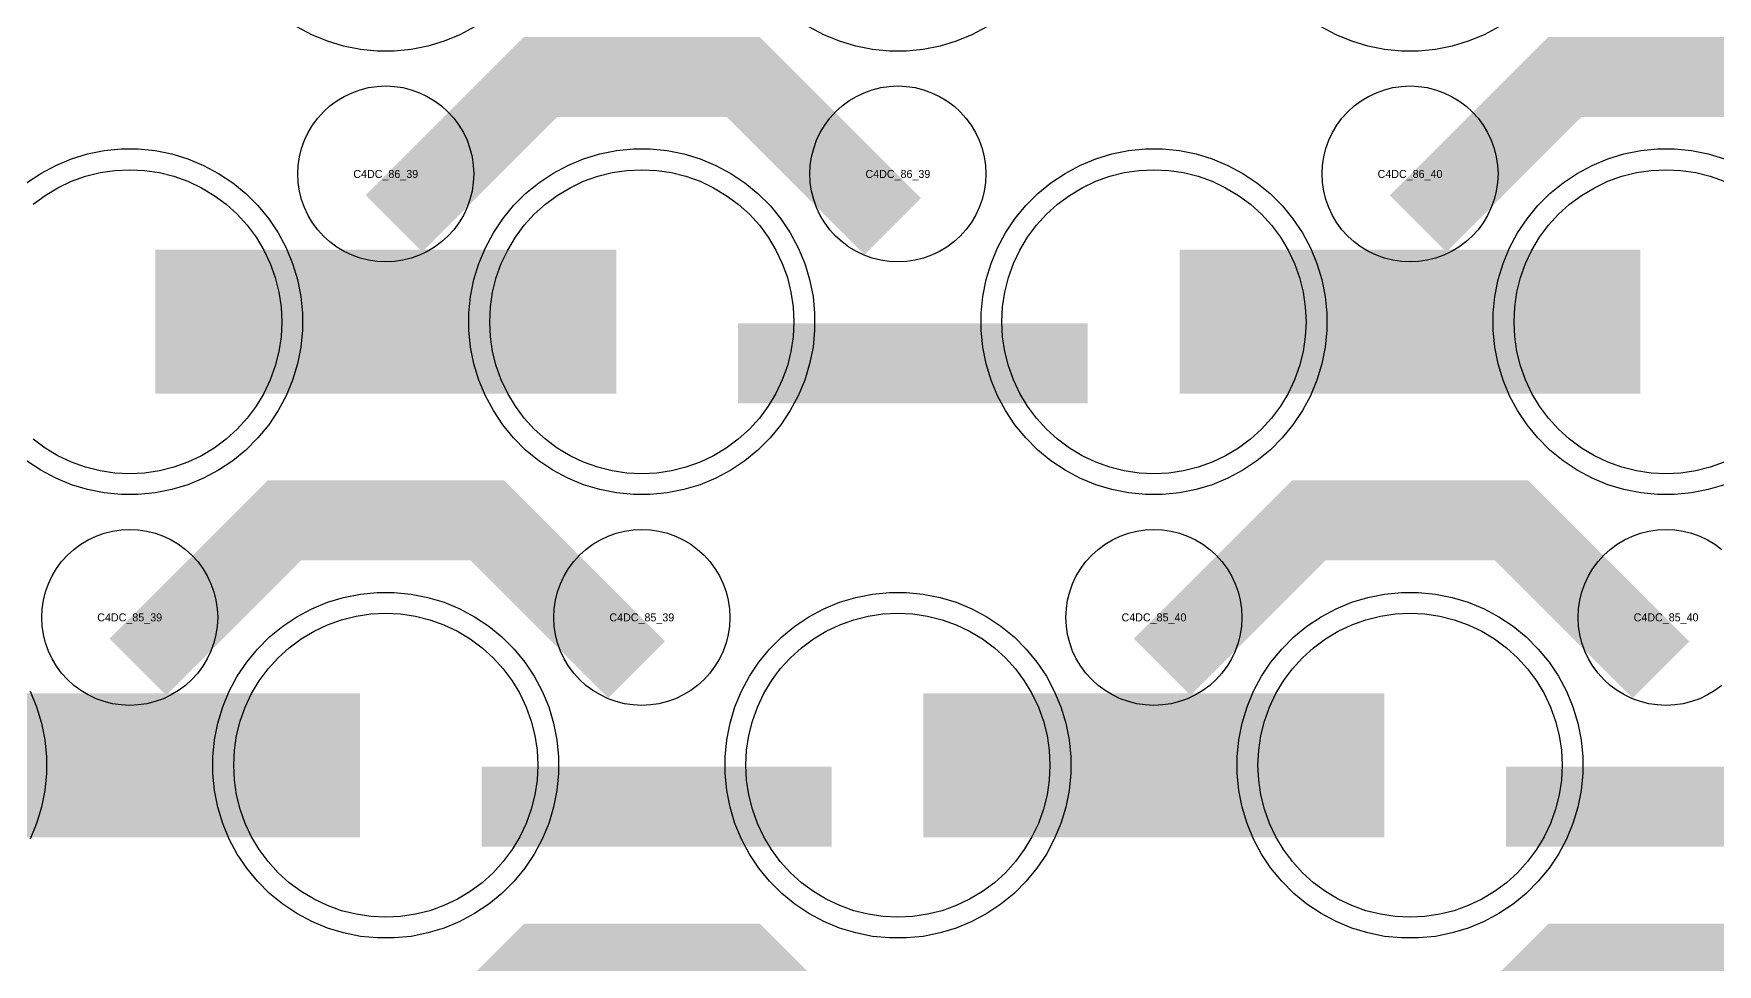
# Model space of a CAD drawing. Extents: x -11880 to 11880, y -14992 to 14992.
# Drawn here: x 450 to 976, y -3124 to -2833 of the extents above; entities that cross this region are included whole.
import ezdxf
from ezdxf.enums import TextEntityAlignment as Align

# ---------------------------------------------------------------- set-up
doc = ezdxf.new("R2010")
doc.units = 0
doc.header["$MEASUREMENT"] = 0
for name, color, linetype in [('GDS_775_DT_237', 138, 'CONTINUOUS'), ('RDL1_FS', 34, 'CONTINUOUS'), ('RDL_BS', 160, 'CONTINUOUS')]:
    doc.layers.add(name, color=color, linetype=linetype)

msp = doc.modelspace()

# ---------------------------------------------------------------- linework, layer by layer
at = {"layer": 'RDL1_FS'}
for points in [[(449.86, -2886.331), (453.605, -2883.553), (457.605, -2881.155), (461.819, -2879.163), (466.209, -2877.591), (470.732, -2876.459), (475.343, -2875.775), (480, -2875.546), (484.657, -2875.775), (489.268, -2876.459), (493.791, -2877.591), (498.181, -2879.163), (502.395, -2881.155), (506.395, -2883.553), (510.14, -2886.331), (513.594, -2889.461), (516.724, -2892.915), (519.502, -2896.66), (521.9, -2900.66), (523.892, -2904.874), (525.464, -2909.264), (526.596, -2913.787), (527.28, -2918.398), (527.509, -2923.055), (527.28, -2927.712), (526.596, -2932.323), (525.464, -2936.846), (523.892, -2941.236), (521.9, -2945.45), (519.502, -2949.45), (516.724, -2953.195), (513.594, -2956.649), (510.14, -2959.779), (506.395, -2962.557), (502.395, -2964.955), (498.181, -2966.947), (493.791, -2968.519), (489.268, -2969.651), (484.657, -2970.335), (480, -2970.564), (475.343, -2970.335), (470.732, -2969.651), (466.209, -2968.519), (461.819, -2966.947), (457.605, -2964.955), (453.605, -2962.557), (449.86, -2959.779)], [(978.181, -2966.947), (973.791, -2968.519), (969.268, -2969.651), (964.657, -2970.335), (960, -2970.564), (955.343, -2970.335), (950.732, -2969.651), (946.209, -2968.519), (941.819, -2966.947), (937.605, -2964.955), (933.605, -2962.557), (929.86, -2959.779), (926.406, -2956.649), (923.276, -2953.195), (920.498, -2949.45), (918.1, -2945.45), (916.108, -2941.236), (914.536, -2936.846), (913.404, -2932.323), (912.72, -2927.712), (912.491, -2923.055), (912.72, -2918.398), (913.404, -2913.787), (914.536, -2909.264), (916.108, -2904.874), (918.1, -2900.66), (920.498, -2896.66), (923.276, -2892.915), (926.406, -2889.461), (929.86, -2886.331), (933.605, -2883.553), (937.605, -2881.155), (941.819, -2879.163), (946.209, -2877.591), (950.732, -2876.459), (955.343, -2875.775), (960, -2875.546), (964.657, -2875.775), (969.268, -2876.459), (973.791, -2877.591), (978.181, -2879.163)]]:
    msp.add_lwpolyline(points, dxfattribs=at)
for points in [[(640, -2970.564), (635.343, -2970.335), (630.732, -2969.651), (626.209, -2968.519), (621.819, -2966.947), (617.605, -2964.955), (613.605, -2962.557), (609.86, -2959.779), (606.406, -2956.649), (603.276, -2953.195), (600.498, -2949.45), (598.1, -2945.45), (596.108, -2941.236), (594.536, -2936.846), (593.404, -2932.323), (592.72, -2927.712), (592.491, -2923.055), (592.72, -2918.398), (593.404, -2913.787), (594.536, -2909.264), (596.108, -2904.874), (598.1, -2900.66), (600.498, -2896.66), (603.276, -2892.915), (606.406, -2889.461), (609.86, -2886.331), (613.605, -2883.553), (617.605, -2881.155), (621.819, -2879.163), (626.209, -2877.591), (630.732, -2876.459), (635.343, -2875.775), (640, -2875.546), (644.657, -2875.775), (649.268, -2876.459), (653.791, -2877.591), (658.181, -2879.163), (662.395, -2881.155), (666.395, -2883.553), (670.14, -2886.331), (673.594, -2889.461), (676.724, -2892.915), (679.502, -2896.66), (681.9, -2900.66), (683.892, -2904.874), (685.464, -2909.264), (686.596, -2913.787), (687.28, -2918.398), (687.509, -2923.055), (687.28, -2927.712), (686.596, -2932.323), (685.464, -2936.846), (683.892, -2941.236), (681.9, -2945.45), (679.502, -2949.45), (676.724, -2953.195), (673.594, -2956.649), (670.14, -2959.779), (666.395, -2962.557), (662.395, -2964.955), (658.181, -2966.947), (653.791, -2968.519), (649.268, -2969.651), (644.657, -2970.335)], [(800, -2970.564), (795.343, -2970.335), (790.732, -2969.651), (786.209, -2968.519), (781.819, -2966.947), (777.605, -2964.955), (773.605, -2962.557), (769.86, -2959.779), (766.406, -2956.649), (763.276, -2953.195), (760.498, -2949.45), (758.1, -2945.45), (756.108, -2941.236), (754.536, -2936.846), (753.404, -2932.323), (752.72, -2927.712), (752.491, -2923.055), (752.72, -2918.398), (753.404, -2913.787), (754.536, -2909.264), (756.108, -2904.874), (758.1, -2900.66), (760.498, -2896.66), (763.276, -2892.915), (766.406, -2889.461), (769.86, -2886.331), (773.605, -2883.553), (777.605, -2881.155), (781.819, -2879.163), (786.209, -2877.591), (790.732, -2876.459), (795.343, -2875.775), (800, -2875.546), (804.657, -2875.775), (809.268, -2876.459), (813.791, -2877.591), (818.181, -2879.163), (822.395, -2881.155), (826.395, -2883.553), (830.14, -2886.331), (833.594, -2889.461), (836.724, -2892.915), (839.502, -2896.66), (841.9, -2900.66), (843.892, -2904.874), (845.464, -2909.264), (846.596, -2913.787), (847.28, -2918.398), (847.509, -2923.055), (847.28, -2927.712), (846.596, -2932.323), (845.464, -2936.846), (843.892, -2941.236), (841.9, -2945.45), (839.502, -2949.45), (836.724, -2953.195), (833.594, -2956.649), (830.14, -2959.779), (826.395, -2962.557), (822.395, -2964.955), (818.181, -2966.947), (813.791, -2968.519), (809.268, -2969.651), (804.657, -2970.335)], [(560, -3109.129), (555.343, -3108.9), (550.732, -3108.216), (546.209, -3107.084), (541.819, -3105.512), (537.605, -3103.52), (533.605, -3101.122), (529.86, -3098.344), (526.406, -3095.214), (523.276, -3091.76), (520.498, -3088.015), (518.1, -3084.015), (516.108, -3079.801), (514.536, -3075.411), (513.404, -3070.888), (512.72, -3066.277), (512.491, -3061.62), (512.72, -3056.963), (513.404, -3052.352), (514.536, -3047.829), (516.108, -3043.439), (518.1, -3039.225), (520.498, -3035.225), (523.276, -3031.48), (526.406, -3028.026), (529.86, -3024.896), (533.605, -3022.118), (537.605, -3019.72), (541.819, -3017.728), (546.209, -3016.156), (550.732, -3015.024), (555.343, -3014.34), (560, -3014.111), (564.657, -3014.34), (569.268, -3015.024), (573.791, -3016.156), (578.181, -3017.728), (582.395, -3019.72), (586.395, -3022.118), (590.14, -3024.896), (593.594, -3028.026), (596.724, -3031.48), (599.502, -3035.225), (601.9, -3039.225), (603.892, -3043.439), (605.464, -3047.829), (606.596, -3052.352), (607.28, -3056.963), (607.509, -3061.62), (607.28, -3066.277), (606.596, -3070.888), (605.464, -3075.411), (603.892, -3079.801), (601.9, -3084.015), (599.502, -3088.015), (596.724, -3091.76), (593.594, -3095.214), (590.14, -3098.344), (586.395, -3101.122), (582.395, -3103.52), (578.181, -3105.512), (573.791, -3107.084), (569.268, -3108.216), (564.657, -3108.9)], [(720, -3109.129), (715.343, -3108.9), (710.732, -3108.216), (706.209, -3107.084), (701.819, -3105.512), (697.605, -3103.52), (693.605, -3101.122), (689.86, -3098.344), (686.406, -3095.214), (683.276, -3091.76), (680.498, -3088.015), (678.1, -3084.015), (676.108, -3079.801), (674.536, -3075.411), (673.404, -3070.888), (672.72, -3066.277), (672.491, -3061.62), (672.72, -3056.963), (673.404, -3052.352), (674.536, -3047.829), (676.108, -3043.439), (678.1, -3039.225), (680.498, -3035.225), (683.276, -3031.48), (686.406, -3028.026), (689.86, -3024.896), (693.605, -3022.118), (697.605, -3019.72), (701.819, -3017.728), (706.209, -3016.156), (710.732, -3015.024), (715.343, -3014.34), (720, -3014.111), (724.657, -3014.34), (729.268, -3015.024), (733.791, -3016.156), (738.181, -3017.728), (742.395, -3019.72), (746.395, -3022.118), (750.14, -3024.896), (753.594, -3028.026), (756.724, -3031.48), (759.502, -3035.225), (761.9, -3039.225), (763.892, -3043.439), (765.464, -3047.829), (766.596, -3052.352), (767.28, -3056.963), (767.509, -3061.62), (767.28, -3066.277), (766.596, -3070.888), (765.464, -3075.411), (763.892, -3079.801), (761.9, -3084.015), (759.502, -3088.015), (756.724, -3091.76), (753.594, -3095.214), (750.14, -3098.344), (746.395, -3101.122), (742.395, -3103.52), (738.181, -3105.512), (733.791, -3107.084), (729.268, -3108.216), (724.657, -3108.9)], [(880, -3109.129), (875.343, -3108.9), (870.732, -3108.216), (866.209, -3107.084), (861.819, -3105.512), (857.605, -3103.52), (853.605, -3101.122), (849.86, -3098.344), (846.406, -3095.214), (843.276, -3091.76), (840.498, -3088.015), (838.1, -3084.015), (836.108, -3079.801), (834.536, -3075.411), (833.404, -3070.888), (832.72, -3066.277), (832.491, -3061.62), (832.72, -3056.963), (833.404, -3052.352), (834.536, -3047.829), (836.108, -3043.439), (838.1, -3039.225), (840.498, -3035.225), (843.276, -3031.48), (846.406, -3028.026), (849.86, -3024.896), (853.605, -3022.118), (857.605, -3019.72), (861.819, -3017.728), (866.209, -3016.156), (870.732, -3015.024), (875.343, -3014.34), (880, -3014.111), (884.657, -3014.34), (889.268, -3015.024), (893.791, -3016.156), (898.181, -3017.728), (902.395, -3019.72), (906.395, -3022.118), (910.14, -3024.896), (913.594, -3028.026), (916.724, -3031.48), (919.502, -3035.225), (921.9, -3039.225), (923.892, -3043.439), (925.464, -3047.829), (926.596, -3052.352), (927.28, -3056.963), (927.509, -3061.62), (927.28, -3066.277), (926.596, -3070.888), (925.464, -3075.411), (923.892, -3079.801), (921.9, -3084.015), (919.502, -3088.015), (916.724, -3091.76), (913.594, -3095.214), (910.14, -3098.344), (906.395, -3101.122), (902.395, -3103.52), (898.181, -3105.512), (893.791, -3107.084), (889.268, -3108.216), (884.657, -3108.9)]]:
    msp.add_lwpolyline(points, close=True, dxfattribs=at)
for points in [[(488.002, -2923.055, 45, 45, 0), (560.002, -2923.055, 45, 45, 0)], [(560.002, -2923.055, 45, 45, 0), (632.002, -2923.055, 45, 45, 0)], [(808.002, -2923.055, 45, 45, 0), (880.002, -2923.055, 45, 45, 0)], [(880.002, -2923.055, 45, 45, 0), (952.002, -2923.055, 45, 45, 0)], [(408.002, -3061.62, 45, 45, 0), (480.002, -3061.62, 45, 45, 0)], [(480.002, -3061.62, 45, 45, 0), (552.002, -3061.62, 45, 45, 0)], [(728.002, -3061.62, 45, 45, 0), (800.002, -3061.62, 45, 45, 0)], [(800.002, -3061.62, 45, 45, 0), (872.002, -3061.62, 45, 45, 0)]]:
    msp.add_lwpolyline(points, format="xyseb", dxfattribs=at)
at = {"layer": 'RDL_BS', "color": 11, "true_color": 0xf27172}
for points in [[(587.777, -2830.873), (583.115, -2833.365), (578.205, -2835.396), (573.165, -2836.927), (567.938, -2837.973), (562.644, -2838.49), (557.356, -2838.49), (552.062, -2837.973), (546.835, -2836.927), (541.795, -2835.396), (536.885, -2833.365), (532.223, -2830.873)], [(747.777, -2830.873), (743.115, -2833.365), (738.205, -2835.396), (733.165, -2836.927), (727.938, -2837.973), (722.644, -2838.49), (717.356, -2838.49), (712.062, -2837.973), (706.835, -2836.927), (701.795, -2835.396), (696.885, -2833.365), (692.223, -2830.873)], [(907.777, -2830.873), (903.115, -2833.365), (898.205, -2835.396), (893.165, -2836.927), (887.938, -2837.973), (882.644, -2838.49), (877.356, -2838.49), (872.062, -2837.973), (866.835, -2836.927), (861.795, -2835.396), (856.885, -2833.365), (852.223, -2830.873)]]:
    msp.add_lwpolyline(points, dxfattribs=at)
at = {"layer": 'RDL_BS'}
for points in [[(562.562, -2892.369, 25, 25, 0), (608.377, -2846.554, 25, 25, 0), (641.93, -2846.554, 25, 25, 0)], [(718.401, -2893.268, 25, 25, 0), (671.687, -2846.554, 25, 25, 0), (641.929, -2846.554, 25, 25, 0)], [(882.562, -2892.369, 25, 25, 0), (928.377, -2846.554, 25, 25, 0), (961.93, -2846.554, 25, 25, 0)], [(1038.401, -2893.268, 25, 25, 0), (991.687, -2846.554, 25, 25, 0), (961.929, -2846.554, 25, 25, 0)], [(670.016, -2936.068, 25, 25, 0), (779.281, -2936.068, 25, 25, 0)], [(482.562, -3030.934, 25, 25, 0), (528.377, -2985.119, 25, 25, 0), (561.93, -2985.119, 25, 25, 0)], [(638.401, -3031.833, 25, 25, 0), (591.687, -2985.119, 25, 25, 0), (561.929, -2985.119, 25, 25, 0)], [(802.562, -3030.934, 25, 25, 0), (848.377, -2985.119, 25, 25, 0), (881.93, -2985.119, 25, 25, 0)], [(958.401, -3031.833, 25, 25, 0), (911.687, -2985.119, 25, 25, 0), (881.929, -2985.119, 25, 25, 0)], [(590.016, -3074.633, 25, 25, 0), (699.281, -3074.633, 25, 25, 0)], [(910.016, -3074.633, 25, 25, 0), (1019.281, -3074.633, 25, 25, 0)], [(562.562, -3169.499, 25, 25, 0), (608.377, -3123.684, 25, 25, 0), (641.93, -3123.684, 25, 25, 0)], [(718.401, -3170.398, 25, 25, 0), (671.687, -3123.684, 25, 25, 0), (641.929, -3123.684, 25, 25, 0)], [(882.562, -3169.499, 25, 25, 0), (928.377, -3123.684, 25, 25, 0), (961.93, -3123.684, 25, 25, 0)], [(1038.401, -3170.398, 25, 25, 0), (991.687, -3123.684, 25, 25, 0), (961.929, -3123.684, 25, 25, 0)]]:
    msp.add_lwpolyline(points, format="xyseb", dxfattribs=at)
for points in [[(560, -2904.361), (557.307, -2904.229), (554.635, -2903.833), (552.016, -2903.176), (549.481, -2902.269), (547.044, -2901.117), (544.72, -2899.724), (542.557, -2898.121), (540.558, -2896.309), (538.746, -2894.31), (537.143, -2892.147), (535.75, -2889.823), (534.598, -2887.386), (533.691, -2884.851), (533.034, -2882.232), (532.638, -2879.56), (532.506, -2876.867), (532.638, -2874.174), (533.034, -2871.502), (533.691, -2868.883), (534.598, -2866.348), (535.75, -2863.911), (537.143, -2861.587), (538.746, -2859.424), (540.558, -2857.425), (542.557, -2855.613), (544.72, -2854.01), (547.044, -2852.617), (549.481, -2851.465), (552.016, -2850.558), (554.635, -2849.901), (557.307, -2849.505), (560, -2849.373), (562.693, -2849.505), (565.365, -2849.901), (567.984, -2850.558), (570.519, -2851.465), (572.956, -2852.617), (575.28, -2854.01), (577.443, -2855.613), (579.442, -2857.425), (581.254, -2859.424), (582.857, -2861.587), (584.25, -2863.911), (585.402, -2866.348), (586.309, -2868.883), (586.966, -2871.502), (587.362, -2874.174), (587.494, -2876.867), (587.362, -2879.56), (586.966, -2882.232), (586.309, -2884.851), (585.402, -2887.386), (584.25, -2889.823), (582.857, -2892.147), (581.254, -2894.31), (579.442, -2896.309), (577.443, -2898.121), (575.28, -2899.724), (572.956, -2901.117), (570.519, -2902.269), (567.984, -2903.176), (565.365, -2903.833), (562.693, -2904.229)], [(720, -2904.361), (717.307, -2904.229), (714.635, -2903.833), (712.016, -2903.176), (709.481, -2902.269), (707.044, -2901.117), (704.72, -2899.724), (702.557, -2898.121), (700.558, -2896.309), (698.746, -2894.31), (697.143, -2892.147), (695.75, -2889.823), (694.598, -2887.386), (693.691, -2884.851), (693.034, -2882.232), (692.638, -2879.56), (692.506, -2876.867), (692.638, -2874.174), (693.034, -2871.502), (693.691, -2868.883), (694.598, -2866.348), (695.75, -2863.911), (697.143, -2861.587), (698.746, -2859.424), (700.558, -2857.425), (702.557, -2855.613), (704.72, -2854.01), (707.044, -2852.617), (709.481, -2851.465), (712.016, -2850.558), (714.635, -2849.901), (717.307, -2849.505), (720, -2849.373), (722.693, -2849.505), (725.365, -2849.901), (727.984, -2850.558), (730.519, -2851.465), (732.956, -2852.617), (735.28, -2854.01), (737.443, -2855.613), (739.442, -2857.425), (741.254, -2859.424), (742.857, -2861.587), (744.25, -2863.911), (745.402, -2866.348), (746.309, -2868.883), (746.966, -2871.502), (747.362, -2874.174), (747.494, -2876.867), (747.362, -2879.56), (746.966, -2882.232), (746.309, -2884.851), (745.402, -2887.386), (744.25, -2889.823), (742.857, -2892.147), (741.254, -2894.31), (739.442, -2896.309), (737.443, -2898.121), (735.28, -2899.724), (732.956, -2901.117), (730.519, -2902.269), (727.984, -2903.176), (725.365, -2903.833), (722.693, -2904.229)], [(880, -2904.361), (877.307, -2904.229), (874.635, -2903.833), (872.016, -2903.176), (869.481, -2902.269), (867.044, -2901.117), (864.72, -2899.724), (862.557, -2898.121), (860.558, -2896.309), (858.746, -2894.31), (857.143, -2892.147), (855.75, -2889.823), (854.598, -2887.386), (853.691, -2884.851), (853.034, -2882.232), (852.638, -2879.56), (852.506, -2876.867), (852.638, -2874.174), (853.034, -2871.502), (853.691, -2868.883), (854.598, -2866.348), (855.75, -2863.911), (857.143, -2861.587), (858.746, -2859.424), (860.558, -2857.425), (862.557, -2855.613), (864.72, -2854.01), (867.044, -2852.617), (869.481, -2851.465), (872.016, -2850.558), (874.635, -2849.901), (877.307, -2849.505), (880, -2849.373), (882.693, -2849.505), (885.365, -2849.901), (887.984, -2850.558), (890.519, -2851.465), (892.956, -2852.617), (895.28, -2854.01), (897.443, -2855.613), (899.442, -2857.425), (901.254, -2859.424), (902.857, -2861.587), (904.25, -2863.911), (905.402, -2866.348), (906.309, -2868.883), (906.966, -2871.502), (907.362, -2874.174), (907.494, -2876.867), (907.362, -2879.56), (906.966, -2882.232), (906.309, -2884.851), (905.402, -2887.386), (904.25, -2889.823), (902.857, -2892.147), (901.254, -2894.31), (899.442, -2896.309), (897.443, -2898.121), (895.28, -2899.724), (892.956, -2901.117), (890.519, -2902.269), (887.984, -2903.176), (885.365, -2903.833), (882.693, -2904.229)], [(637.356, -2977.055), (632.062, -2976.538), (626.835, -2975.492), (621.795, -2973.961), (616.885, -2971.93), (612.223, -2969.438), (607.809, -2966.491), (603.708, -2963.129), (599.926, -2959.347), (596.564, -2955.246), (593.617, -2950.832), (591.125, -2946.17), (589.094, -2941.26), (587.563, -2936.22), (586.517, -2930.993), (586, -2925.699), (586, -2920.411), (586.517, -2915.117), (587.563, -2909.89), (589.094, -2904.85), (591.125, -2899.94), (593.617, -2895.278), (596.564, -2890.864), (599.926, -2886.763), (603.708, -2882.981), (607.809, -2879.619), (612.223, -2876.672), (616.885, -2874.18), (621.795, -2872.149), (626.835, -2870.618), (632.062, -2869.572), (637.356, -2869.055), (642.644, -2869.055), (647.938, -2869.572), (653.165, -2870.618), (658.205, -2872.149), (663.115, -2874.18), (667.777, -2876.672), (672.191, -2879.619), (676.292, -2882.981), (680.074, -2886.763), (683.436, -2890.864), (686.383, -2895.278), (688.875, -2899.94), (690.906, -2904.85), (692.437, -2909.89), (693.483, -2915.117), (694, -2920.411), (694, -2925.699), (693.483, -2930.993), (692.437, -2936.22), (690.906, -2941.26), (688.875, -2946.17), (686.383, -2950.832), (683.436, -2955.246), (680.074, -2959.347), (676.292, -2963.129), (672.191, -2966.491), (667.777, -2969.438), (663.115, -2971.93), (658.205, -2973.961), (653.165, -2975.492), (647.938, -2976.538), (642.644, -2977.055)], [(797.356, -2977.055), (792.062, -2976.538), (786.835, -2975.492), (781.795, -2973.961), (776.885, -2971.93), (772.223, -2969.438), (767.809, -2966.491), (763.708, -2963.129), (759.926, -2959.347), (756.564, -2955.246), (753.617, -2950.832), (751.125, -2946.17), (749.094, -2941.26), (747.563, -2936.22), (746.517, -2930.993), (746, -2925.699), (746, -2920.411), (746.517, -2915.117), (747.563, -2909.89), (749.094, -2904.85), (751.125, -2899.94), (753.617, -2895.278), (756.564, -2890.864), (759.926, -2886.763), (763.708, -2882.981), (767.809, -2879.619), (772.223, -2876.672), (776.885, -2874.18), (781.795, -2872.149), (786.835, -2870.618), (792.062, -2869.572), (797.356, -2869.055), (802.644, -2869.055), (807.938, -2869.572), (813.165, -2870.618), (818.205, -2872.149), (823.115, -2874.18), (827.777, -2876.672), (832.191, -2879.619), (836.292, -2882.981), (840.074, -2886.763), (843.436, -2890.864), (846.383, -2895.278), (848.875, -2899.94), (850.906, -2904.85), (852.437, -2909.89), (853.483, -2915.117), (854, -2920.411), (854, -2925.699), (853.483, -2930.993), (852.437, -2936.22), (850.906, -2941.26), (848.875, -2946.17), (846.383, -2950.832), (843.436, -2955.246), (840.074, -2959.347), (836.292, -2963.129), (832.191, -2966.491), (827.777, -2969.438), (823.115, -2971.93), (818.205, -2973.961), (813.165, -2975.492), (807.938, -2976.538), (802.644, -2977.055)], [(480, -3042.926), (477.307, -3042.794), (474.635, -3042.398), (472.016, -3041.741), (469.481, -3040.834), (467.044, -3039.682), (464.72, -3038.289), (462.557, -3036.686), (460.558, -3034.874), (458.746, -3032.875), (457.143, -3030.712), (455.75, -3028.388), (454.598, -3025.951), (453.691, -3023.416), (453.034, -3020.797), (452.638, -3018.125), (452.506, -3015.432), (452.638, -3012.739), (453.034, -3010.067), (453.691, -3007.448), (454.598, -3004.913), (455.75, -3002.476), (457.143, -3000.152), (458.746, -2997.989), (460.558, -2995.99), (462.557, -2994.178), (464.72, -2992.575), (467.044, -2991.182), (469.481, -2990.03), (472.016, -2989.123), (474.635, -2988.466), (477.307, -2988.07), (480, -2987.938), (482.693, -2988.07), (485.365, -2988.466), (487.984, -2989.123), (490.519, -2990.03), (492.956, -2991.182), (495.28, -2992.575), (497.443, -2994.178), (499.442, -2995.99), (501.254, -2997.989), (502.857, -3000.152), (504.25, -3002.476), (505.402, -3004.913), (506.309, -3007.448), (506.966, -3010.067), (507.362, -3012.739), (507.494, -3015.432), (507.362, -3018.125), (506.966, -3020.797), (506.309, -3023.416), (505.402, -3025.951), (504.25, -3028.388), (502.857, -3030.712), (501.254, -3032.875), (499.442, -3034.874), (497.443, -3036.686), (495.28, -3038.289), (492.956, -3039.682), (490.519, -3040.834), (487.984, -3041.741), (485.365, -3042.398), (482.693, -3042.794)], [(640, -3042.926), (637.307, -3042.794), (634.635, -3042.398), (632.016, -3041.741), (629.481, -3040.834), (627.044, -3039.682), (624.72, -3038.289), (622.557, -3036.686), (620.558, -3034.874), (618.746, -3032.875), (617.143, -3030.712), (615.75, -3028.388), (614.598, -3025.951), (613.691, -3023.416), (613.034, -3020.797), (612.638, -3018.125), (612.506, -3015.432), (612.638, -3012.739), (613.034, -3010.067), (613.691, -3007.448), (614.598, -3004.913), (615.75, -3002.476), (617.143, -3000.152), (618.746, -2997.989), (620.558, -2995.99), (622.557, -2994.178), (624.72, -2992.575), (627.044, -2991.182), (629.481, -2990.03), (632.016, -2989.123), (634.635, -2988.466), (637.307, -2988.07), (640, -2987.938), (642.693, -2988.07), (645.365, -2988.466), (647.984, -2989.123), (650.519, -2990.03), (652.956, -2991.182), (655.28, -2992.575), (657.443, -2994.178), (659.442, -2995.99), (661.254, -2997.989), (662.857, -3000.152), (664.25, -3002.476), (665.402, -3004.913), (666.309, -3007.448), (666.966, -3010.067), (667.362, -3012.739), (667.494, -3015.432), (667.362, -3018.125), (666.966, -3020.797), (666.309, -3023.416), (665.402, -3025.951), (664.25, -3028.388), (662.857, -3030.712), (661.254, -3032.875), (659.442, -3034.874), (657.443, -3036.686), (655.28, -3038.289), (652.956, -3039.682), (650.519, -3040.834), (647.984, -3041.741), (645.365, -3042.398), (642.693, -3042.794)], [(800, -3042.926), (797.307, -3042.794), (794.635, -3042.398), (792.016, -3041.741), (789.481, -3040.834), (787.044, -3039.682), (784.72, -3038.289), (782.557, -3036.686), (780.558, -3034.874), (778.746, -3032.875), (777.143, -3030.712), (775.75, -3028.388), (774.598, -3025.951), (773.691, -3023.416), (773.034, -3020.797), (772.638, -3018.125), (772.506, -3015.432), (772.638, -3012.739), (773.034, -3010.067), (773.691, -3007.448), (774.598, -3004.913), (775.75, -3002.476), (777.143, -3000.152), (778.746, -2997.989), (780.558, -2995.99), (782.557, -2994.178), (784.72, -2992.575), (787.044, -2991.182), (789.481, -2990.03), (792.016, -2989.123), (794.635, -2988.466), (797.307, -2988.07), (800, -2987.938), (802.693, -2988.07), (805.365, -2988.466), (807.984, -2989.123), (810.519, -2990.03), (812.956, -2991.182), (815.28, -2992.575), (817.443, -2994.178), (819.442, -2995.99), (821.254, -2997.989), (822.857, -3000.152), (824.25, -3002.476), (825.402, -3004.913), (826.309, -3007.448), (826.966, -3010.067), (827.362, -3012.739), (827.494, -3015.432), (827.362, -3018.125), (826.966, -3020.797), (826.309, -3023.416), (825.402, -3025.951), (824.25, -3028.388), (822.857, -3030.712), (821.254, -3032.875), (819.442, -3034.874), (817.443, -3036.686), (815.28, -3038.289), (812.956, -3039.682), (810.519, -3040.834), (807.984, -3041.741), (805.365, -3042.398), (802.693, -3042.794)], [(557.356, -3115.62), (552.062, -3115.103), (546.835, -3114.057), (541.795, -3112.526), (536.885, -3110.495), (532.223, -3108.003), (527.809, -3105.056), (523.708, -3101.694), (519.926, -3097.912), (516.564, -3093.811), (513.617, -3089.397), (511.125, -3084.735), (509.094, -3079.825), (507.563, -3074.785), (506.517, -3069.558), (506, -3064.264), (506, -3058.976), (506.517, -3053.682), (507.563, -3048.455), (509.094, -3043.415), (511.125, -3038.505), (513.617, -3033.843), (516.564, -3029.429), (519.926, -3025.328), (523.708, -3021.546), (527.809, -3018.184), (532.223, -3015.237), (536.885, -3012.745), (541.795, -3010.714), (546.835, -3009.183), (552.062, -3008.137), (557.356, -3007.62), (562.644, -3007.62), (567.938, -3008.137), (573.165, -3009.183), (578.205, -3010.714), (583.115, -3012.745), (587.777, -3015.237), (592.191, -3018.184), (596.292, -3021.546), (600.074, -3025.328), (603.436, -3029.429), (606.383, -3033.843), (608.875, -3038.505), (610.906, -3043.415), (612.437, -3048.455), (613.483, -3053.682), (614, -3058.976), (614, -3064.264), (613.483, -3069.558), (612.437, -3074.785), (610.906, -3079.825), (608.875, -3084.735), (606.383, -3089.397), (603.436, -3093.811), (600.074, -3097.912), (596.292, -3101.694), (592.191, -3105.056), (587.777, -3108.003), (583.115, -3110.495), (578.205, -3112.526), (573.165, -3114.057), (567.938, -3115.103), (562.644, -3115.62)], [(717.356, -3115.62), (712.062, -3115.103), (706.835, -3114.057), (701.795, -3112.526), (696.885, -3110.495), (692.223, -3108.003), (687.809, -3105.056), (683.708, -3101.694), (679.926, -3097.912), (676.564, -3093.811), (673.617, -3089.397), (671.125, -3084.735), (669.094, -3079.825), (667.563, -3074.785), (666.517, -3069.558), (666, -3064.264), (666, -3058.976), (666.517, -3053.682), (667.563, -3048.455), (669.094, -3043.415), (671.125, -3038.505), (673.617, -3033.843), (676.564, -3029.429), (679.926, -3025.328), (683.708, -3021.546), (687.809, -3018.184), (692.223, -3015.237), (696.885, -3012.745), (701.795, -3010.714), (706.835, -3009.183), (712.062, -3008.137), (717.356, -3007.62), (722.644, -3007.62), (727.938, -3008.137), (733.165, -3009.183), (738.205, -3010.714), (743.115, -3012.745), (747.777, -3015.237), (752.191, -3018.184), (756.292, -3021.546), (760.074, -3025.328), (763.436, -3029.429), (766.383, -3033.843), (768.875, -3038.505), (770.906, -3043.415), (772.437, -3048.455), (773.483, -3053.682), (774, -3058.976), (774, -3064.264), (773.483, -3069.558), (772.437, -3074.785), (770.906, -3079.825), (768.875, -3084.735), (766.383, -3089.397), (763.436, -3093.811), (760.074, -3097.912), (756.292, -3101.694), (752.191, -3105.056), (747.777, -3108.003), (743.115, -3110.495), (738.205, -3112.526), (733.165, -3114.057), (727.938, -3115.103), (722.644, -3115.62)], [(877.356, -3115.62), (872.062, -3115.103), (866.835, -3114.057), (861.795, -3112.526), (856.885, -3110.495), (852.223, -3108.003), (847.809, -3105.056), (843.708, -3101.694), (839.926, -3097.912), (836.564, -3093.811), (833.617, -3089.397), (831.125, -3084.735), (829.094, -3079.825), (827.563, -3074.785), (826.517, -3069.558), (826, -3064.264), (826, -3058.976), (826.517, -3053.682), (827.563, -3048.455), (829.094, -3043.415), (831.125, -3038.505), (833.617, -3033.843), (836.564, -3029.429), (839.926, -3025.328), (843.708, -3021.546), (847.809, -3018.184), (852.223, -3015.237), (856.885, -3012.745), (861.795, -3010.714), (866.835, -3009.183), (872.062, -3008.137), (877.356, -3007.62), (882.644, -3007.62), (887.938, -3008.137), (893.165, -3009.183), (898.205, -3010.714), (903.115, -3012.745), (907.777, -3015.237), (912.191, -3018.184), (916.292, -3021.546), (920.074, -3025.328), (923.436, -3029.429), (926.383, -3033.843), (928.875, -3038.505), (930.906, -3043.415), (932.437, -3048.455), (933.483, -3053.682), (934, -3058.976), (934, -3064.264), (933.483, -3069.558), (932.437, -3074.785), (930.906, -3079.825), (928.875, -3084.735), (926.383, -3089.397), (923.436, -3093.811), (920.074, -3097.912), (916.292, -3101.694), (912.191, -3105.056), (907.777, -3108.003), (903.115, -3110.495), (898.205, -3112.526), (893.165, -3114.057), (887.938, -3115.103), (882.644, -3115.62)]]:
    msp.add_lwpolyline(points, close=True, dxfattribs=at)
for points in [[(447.809, -2879.619), (452.223, -2876.672), (456.885, -2874.18), (461.795, -2872.149), (466.835, -2870.618), (472.062, -2869.572), (477.356, -2869.055), (482.644, -2869.055), (487.938, -2869.572), (493.165, -2870.618), (498.205, -2872.149), (503.115, -2874.18), (507.777, -2876.672), (512.191, -2879.619), (516.292, -2882.981), (520.074, -2886.763), (523.436, -2890.864), (526.383, -2895.278), (528.875, -2899.94), (530.906, -2904.85), (532.437, -2909.89), (533.483, -2915.117), (534, -2920.411), (534, -2925.699), (533.483, -2930.993), (532.437, -2936.22), (530.906, -2941.26), (528.875, -2946.17), (526.383, -2950.832), (523.436, -2955.246), (520.074, -2959.347), (516.292, -2963.129), (512.191, -2966.491), (507.777, -2969.438), (503.115, -2971.93), (498.205, -2973.961), (493.165, -2975.492), (487.938, -2976.538), (482.644, -2977.055), (477.356, -2977.055), (472.062, -2976.538), (466.835, -2975.492), (461.795, -2973.961), (456.885, -2971.93), (452.223, -2969.438), (447.809, -2966.491)], [(978.205, -2973.961), (973.165, -2975.492), (967.938, -2976.538), (962.644, -2977.055), (957.356, -2977.055), (952.062, -2976.538), (946.835, -2975.492), (941.795, -2973.961), (936.885, -2971.93), (932.223, -2969.438), (927.809, -2966.491), (923.708, -2963.129), (919.926, -2959.347), (916.564, -2955.246), (913.617, -2950.832), (911.125, -2946.17), (909.094, -2941.26), (907.563, -2936.22), (906.517, -2930.993), (906, -2925.699), (906, -2920.411), (906.517, -2915.117), (907.563, -2909.89), (909.094, -2904.85), (911.125, -2899.94), (913.617, -2895.278), (916.564, -2890.864), (919.926, -2886.763), (923.708, -2882.981), (927.809, -2879.619), (932.223, -2876.672), (936.885, -2874.18), (941.795, -2872.149), (946.835, -2870.618), (952.062, -2869.572), (957.356, -2869.055), (962.644, -2869.055), (967.938, -2869.572), (973.165, -2870.618), (978.205, -2872.149)], [(977.443, -3036.686), (975.28, -3038.289), (972.956, -3039.682), (970.519, -3040.834), (967.984, -3041.741), (965.365, -3042.398), (962.693, -3042.794), (960, -3042.926), (957.307, -3042.794), (954.635, -3042.398), (952.016, -3041.741), (949.481, -3040.834), (947.044, -3039.682), (944.72, -3038.289), (942.557, -3036.686), (940.558, -3034.874), (938.746, -3032.875), (937.143, -3030.712), (935.75, -3028.388), (934.598, -3025.951), (933.691, -3023.416), (933.034, -3020.797), (932.638, -3018.125), (932.506, -3015.432), (932.638, -3012.739), (933.034, -3010.067), (933.691, -3007.448), (934.598, -3004.913), (935.75, -3002.476), (937.143, -3000.152), (938.746, -2997.989), (940.558, -2995.99), (942.557, -2994.178), (944.72, -2992.575), (947.044, -2991.182), (949.481, -2990.03), (952.016, -2989.123), (954.635, -2988.466), (957.307, -2988.07), (960, -2987.938), (962.693, -2988.07), (965.365, -2988.466), (967.984, -2989.123), (970.519, -2990.03), (972.956, -2991.182), (975.28, -2992.575), (977.443, -2994.178)], [(448.875, -3038.505), (450.906, -3043.415), (452.437, -3048.455), (453.483, -3053.682), (454, -3058.976), (454, -3064.264), (453.483, -3069.558), (452.437, -3074.785), (450.906, -3079.825), (448.875, -3084.735)]]:
    msp.add_lwpolyline(points, dxfattribs=at)

# ---------------------------------------------------------------- texts
at = {"layer": 'GDS_775_DT_237'}
for s, p in [('C4DC_86_39', (560, -2876.867)), ('C4DC_86_39', (560, -2876.867)), ('C4DC_86_39', (720, -2876.867)), ('C4DC_86_39', (720, -2876.867)), ('C4DC_86_40', (880, -2876.867)), ('C4DC_86_40', (880, -2876.867)), ('C4DC_85_39', (480, -3015.432)), ('C4DC_85_39', (480, -3015.432)), ('C4DC_85_39', (640, -3015.432)), ('C4DC_85_39', (640, -3015.432)), ('C4DC_85_40', (800, -3015.432)), ('C4DC_85_40', (800, -3015.432)), ('C4DC_85_40', (960, -3015.432)), ('C4DC_85_40', (960, -3015.432))]:
    msp.add_text(s, height=2.5, dxfattribs=at).set_placement(p, align=Align.MIDDLE_CENTER)

doc.saveas('drawing.dxf')
